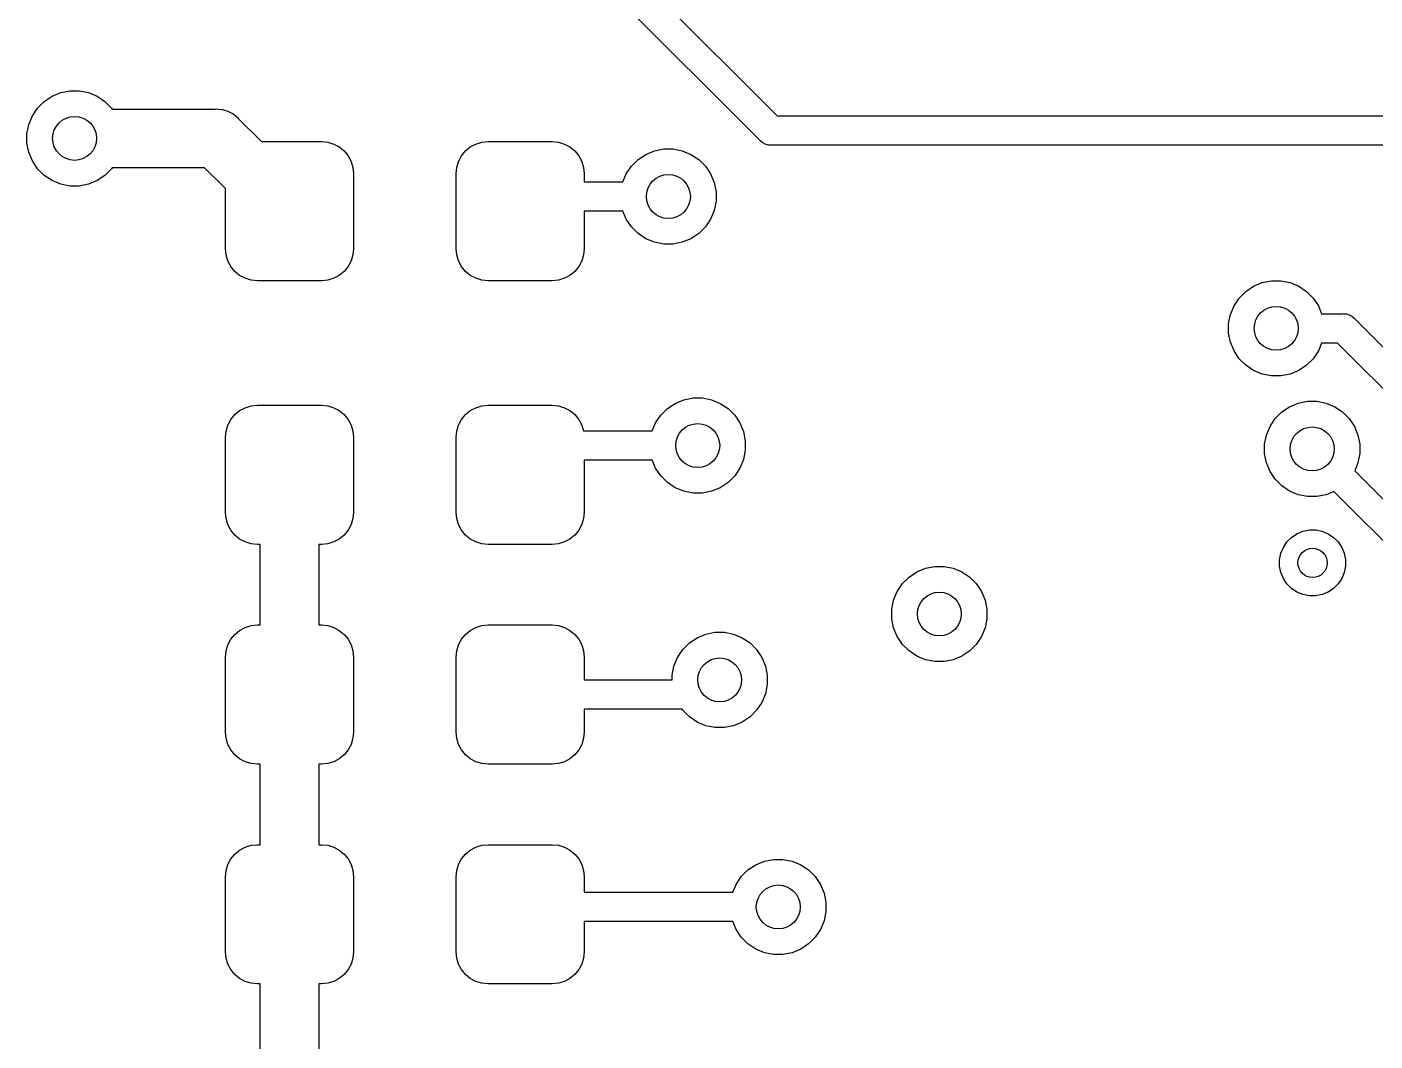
# Model space of a CAD drawing. Extents: x 1 to 84, y 1 to 137.
# Drawn here: x 3.42 to 12.62, y 66.53 to 73.46 of the extents above; entities that cross this region are included whole.
import ezdxf

# ---------------------------------------------------------------- set-up
doc = ezdxf.new("R2010")
doc.units = 0
doc.layers.add('BLACK', color=7, linetype='CONTINUOUS')

msp = doc.modelspace()

# ---------------------------------------------------------------- linework, layer by layer
at = {"layer": 'BLACK', "linetype": 'CONTINUOUS'}
for p, q in [((7.00601, 74.3854), (8.54142, 72.85)), ((8.42582, 72.6828), (6.8904, 74.2182)), ((3.59104, 72.9849), (3.65019, 73.0094)), ((3.65019, 73.0094), (3.71298, 73.0218)), ((3.71298, 73.0218), (3.777, 73.0218)), ((3.777, 73.0218), (3.83979, 73.0094)), ((3.83979, 73.0094), (3.89893, 72.9849)), ((3.45698, 72.8508), (3.49255, 72.904)), ((3.49255, 72.904), (3.53781, 72.9493)), ((3.53781, 72.9493), (3.59104, 72.9849)), ((3.89893, 72.9849), (3.95217, 72.9493)), ((3.95217, 72.9493), (3.99743, 72.904)), ((3.99743, 72.904), (4.00223, 72.8968)), ((3.43248, 72.7916), (3.45698, 72.8508)), ((4.00223, 72.8968), (4.70585, 72.8968)), ((4.70585, 72.8968), (4.71566, 72.8978)), ((4.71566, 72.8978), (4.72547, 72.8968)), ((4.72547, 72.8968), (4.72548, 72.8968)), ((4.72548, 72.8968), (4.75487, 72.8939)), ((4.75487, 72.8939), (4.79257, 72.8825)), ((4.79257, 72.8825), (4.82731, 72.8639)), ((4.82731, 72.8639), (4.85776, 72.8389)), ((4.85776, 72.8389), (4.86402, 72.8313)), ((4.86402, 72.8313), (5.02034, 72.675)), ((8.54142, 72.85), (18.3953, 72.85)), ((3.41999, 72.7289), (3.43248, 72.7916)), ((3.41999, 72.6648), (3.41999, 72.7289)), ((3.43248, 72.602), (3.41999, 72.6648)), ((5.02034, 72.675), (5.43125, 72.675)), ((5.43125, 72.675), (5.47393, 72.6708)), ((5.47393, 72.6708), (5.51496, 72.6583)), ((5.51496, 72.6583), (5.55278, 72.6381)), ((5.55278, 72.6381), (5.58593, 72.6109)), ((6.41407, 72.6109), (6.44722, 72.6381)), ((6.44722, 72.6381), (6.48504, 72.6583)), ((6.48504, 72.6583), (6.52607, 72.6708)), ((6.52607, 72.6708), (6.56875, 72.675)), ((6.56875, 72.675), (7.00625, 72.675)), ((7.00625, 72.675), (7.04893, 72.6708)), ((7.04893, 72.6708), (7.08996, 72.6583)), ((7.08996, 72.6583), (7.12778, 72.6381)), ((7.12778, 72.6381), (7.16093, 72.6109)), ((8.42895, 72.6789), (8.42582, 72.6828)), ((8.44417, 72.6665), (8.42895, 72.6789)), ((8.46155, 72.6572), (8.44417, 72.6665)), ((8.47468, 72.6532), (8.46155, 72.6572)), ((8.4804, 72.6514), (8.47468, 72.6532)), ((8.4824, 72.6512), (8.4804, 72.6514)), ((8.4951, 72.65), (8.4824, 72.6512)), ((8.5, 72.6495), (8.4951, 72.65)), ((8.4951, 72.65), (8.4951, 72.65)), ((8.50489, 72.65), (8.5, 72.6495)), ((18.3588, 72.65), (8.50489, 72.65)), ((3.45698, 72.5429), (3.43248, 72.602)), ((3.49255, 72.4897), (3.45698, 72.5429)), ((5.58593, 72.6109), (5.61313, 72.5778)), ((5.61313, 72.5778), (5.63335, 72.54)), ((5.63335, 72.54), (5.6458, 72.4989)), ((6.3542, 72.4989), (6.36665, 72.54)), ((6.36665, 72.54), (6.38687, 72.5778)), ((6.38687, 72.5778), (6.41407, 72.6109)), ((7.16093, 72.6109), (7.18813, 72.5778)), ((7.18813, 72.5778), (7.20835, 72.54)), ((7.20835, 72.54), (7.2208, 72.4989)), ((7.54756, 72.5072), (7.59282, 72.5524)), ((7.59282, 72.5524), (7.64605, 72.588)), ((7.64605, 72.588), (7.7052, 72.6125)), ((7.7052, 72.6125), (7.76799, 72.625)), ((7.76799, 72.625), (7.83201, 72.625)), ((7.83201, 72.625), (7.8948, 72.6125)), ((7.8948, 72.6125), (7.95395, 72.588)), ((7.95395, 72.588), (8.00718, 72.5524)), ((8.00718, 72.5524), (8.05244, 72.5072)), ((3.53781, 72.4444), (3.49255, 72.4897)), ((3.59104, 72.4088), (3.53781, 72.4444)), ((3.95217, 72.4444), (3.89893, 72.4088)), ((3.99743, 72.4897), (3.95217, 72.4444)), ((4.00223, 72.4968), (3.99743, 72.4897)), ((4.63282, 72.4968), (4.00223, 72.4968)), ((4.775, 72.3547), (4.63282, 72.4968)), ((5.6458, 72.4989), (5.65, 72.4562)), ((5.65, 72.4562), (5.65, 71.9437)), ((6.35, 72.4562), (6.3542, 72.4989)), ((6.35, 71.9437), (6.35, 72.4562)), ((7.2208, 72.4989), (7.225, 72.4562)), ((7.225, 72.4562), (7.225, 72.4)), ((7.48964, 72.4), (7.51199, 72.4539)), ((7.51199, 72.4539), (7.54756, 72.5072)), ((8.05244, 72.5072), (8.08801, 72.4539)), ((8.08801, 72.4539), (8.11251, 72.3948)), ((3.65019, 72.3843), (3.59104, 72.4088)), ((3.71298, 72.3718), (3.65019, 72.3843)), ((3.777, 72.3718), (3.71298, 72.3718)), ((3.83979, 72.3843), (3.777, 72.3718)), ((3.89893, 72.4088), (3.83979, 72.3843)), ((4.775, 71.9437), (4.775, 72.3547)), ((7.225, 72.4), (7.48964, 72.4)), ((8.11251, 72.3948), (8.125, 72.332)), ((8.125, 72.268), (8.11251, 72.2052)), ((8.125, 72.332), (8.125, 72.268)), ((7.48964, 72.2), (7.225, 72.2)), ((7.225, 72.2), (7.225, 71.9437)), ((7.51199, 72.1461), (7.48964, 72.2)), ((8.11251, 72.2052), (8.08801, 72.1461)), ((7.54756, 72.0928), (7.51199, 72.1461)), ((7.59282, 72.0476), (7.54756, 72.0928)), ((8.05244, 72.0928), (8.00718, 72.0476)), ((8.08801, 72.1461), (8.05244, 72.0928)), ((7.64605, 72.012), (7.59282, 72.0476)), ((7.7052, 71.9875), (7.64605, 72.012)), ((7.76799, 71.975), (7.7052, 71.9875)), ((7.8948, 71.9875), (7.83201, 71.975)), ((7.95395, 72.012), (7.8948, 71.9875)), ((8.00718, 72.0476), (7.95395, 72.012)), ((4.7792, 71.9011), (4.775, 71.9437)), ((4.79165, 71.86), (4.7792, 71.9011)), ((5.6458, 71.9011), (5.63335, 71.86)), ((5.65, 71.9437), (5.6458, 71.9011)), ((6.3542, 71.9011), (6.35, 71.9437)), ((6.36665, 71.86), (6.3542, 71.9011)), ((7.2208, 71.9011), (7.20835, 71.86)), ((7.225, 71.9437), (7.2208, 71.9011)), ((7.83201, 71.975), (7.76799, 71.975)), ((4.81187, 71.8222), (4.79165, 71.86)), ((4.83907, 71.7891), (4.81187, 71.8222)), ((5.61313, 71.8222), (5.58593, 71.7891)), ((5.63335, 71.86), (5.61313, 71.8222)), ((6.38687, 71.8222), (6.36665, 71.86)), ((6.41407, 71.7891), (6.38687, 71.8222)), ((7.18813, 71.8222), (7.16093, 71.7891)), ((7.20835, 71.86), (7.18813, 71.8222)), ((4.87222, 71.7619), (4.83907, 71.7891)), ((4.91004, 71.7417), (4.87222, 71.7619)), ((4.95107, 71.7292), (4.91004, 71.7417)), ((4.99375, 71.725), (4.95107, 71.7292)), ((5.43125, 71.725), (4.99375, 71.725)), ((5.47393, 71.7292), (5.43125, 71.725)), ((5.51496, 71.7417), (5.47393, 71.7292)), ((5.55278, 71.7619), (5.51496, 71.7417)), ((5.58593, 71.7891), (5.55278, 71.7619)), ((6.44722, 71.7619), (6.41407, 71.7891)), ((6.48504, 71.7417), (6.44722, 71.7619)), ((6.52607, 71.7292), (6.48504, 71.7417)), ((6.56875, 71.725), (6.52607, 71.7292)), ((7.00625, 71.725), (6.56875, 71.725)), ((7.04893, 71.7292), (7.00625, 71.725)), ((7.08996, 71.7417), (7.04893, 71.7292)), ((7.12778, 71.7619), (7.08996, 71.7417)), ((7.16093, 71.7891), (7.12778, 71.7619)), ((11.7961, 71.688), (11.8552, 71.7125)), ((11.8552, 71.7125), (11.918, 71.725)), ((11.918, 71.725), (11.982, 71.725)), ((11.982, 71.725), (12.0448, 71.7125)), ((12.0448, 71.7125), (12.1039, 71.688)), ((11.6976, 71.6072), (11.7428, 71.6524)), ((11.7428, 71.6524), (11.7961, 71.688)), ((12.1039, 71.688), (12.1572, 71.6524)), ((12.1572, 71.6524), (12.2024, 71.6072)), ((11.6375, 71.4948), (11.662, 71.5539)), ((11.662, 71.5539), (11.6976, 71.6072)), ((12.2024, 71.6072), (12.238, 71.5539)), ((12.238, 71.5539), (12.2604, 71.5)), ((11.625, 71.432), (11.6375, 71.4948)), ((11.625, 71.368), (11.625, 71.432)), ((12.2604, 71.5), (12.4047, 71.5)), ((12.4047, 71.5), (12.4096, 71.5005)), ((12.4096, 71.5005), (12.4145, 71.5)), ((12.4145, 71.5), (12.4145, 71.5)), ((12.4145, 71.5), (12.4292, 71.4986)), ((12.4292, 71.4986), (12.4481, 71.4928)), ((12.4481, 71.4928), (12.4654, 71.4835)), ((12.4654, 71.4835), (12.4807, 71.4711)), ((12.4807, 71.4711), (12.4838, 71.4672)), ((12.4838, 71.4672), (15.667, 68.284)), ((11.6375, 71.3052), (11.625, 71.368)), ((11.662, 71.2461), (11.6375, 71.3052)), ((11.6976, 71.1928), (11.662, 71.2461)), ((12.238, 71.2461), (12.2024, 71.1928)), ((12.2604, 71.3), (12.238, 71.2461)), ((12.3682, 71.3), (12.2604, 71.3)), ((15.4998, 68.1684), (12.3682, 71.3)), ((11.7428, 71.1476), (11.6976, 71.1928)), ((12.2024, 71.1928), (12.1572, 71.1476)), ((11.7961, 71.112), (11.7428, 71.1476)), ((11.8552, 71.0875), (11.7961, 71.112)), ((11.918, 71.075), (11.8552, 71.0875)), ((11.982, 71.075), (11.918, 71.075)), ((12.0448, 71.0875), (11.982, 71.075)), ((12.1039, 71.112), (12.0448, 71.0875)), ((12.1572, 71.1476), (12.1039, 71.112)), ((7.79282, 70.8524), (7.84605, 70.888)), ((7.84605, 70.888), (7.9052, 70.9125)), ((7.9052, 70.9125), (7.96799, 70.925)), ((7.96799, 70.925), (8.03201, 70.925)), ((8.03201, 70.925), (8.0948, 70.9125)), ((8.0948, 70.9125), (8.15395, 70.888)), ((8.15395, 70.888), (8.20718, 70.8524)), ((12.0417, 70.865), (12.1009, 70.8895)), ((12.1009, 70.8895), (12.1637, 70.902)), ((12.1637, 70.902), (12.2277, 70.902)), ((12.2277, 70.902), (12.2905, 70.8895)), ((12.2905, 70.8895), (12.3496, 70.865)), ((4.81187, 70.7778), (4.83907, 70.8109)), ((4.83907, 70.8109), (4.87222, 70.8381)), ((4.87222, 70.8381), (4.91004, 70.8583)), ((4.91004, 70.8583), (4.95107, 70.8708)), ((4.95107, 70.8708), (4.99375, 70.875)), ((4.99375, 70.875), (5.43125, 70.875)), ((5.43125, 70.875), (5.47393, 70.8708)), ((5.47393, 70.8708), (5.51496, 70.8583)), ((5.51496, 70.8583), (5.55278, 70.8381)), ((5.55278, 70.8381), (5.58593, 70.8109)), ((5.58593, 70.8109), (5.61313, 70.7778)), ((6.38687, 70.7778), (6.41407, 70.8109)), ((6.41407, 70.8109), (6.44722, 70.8381)), ((6.44722, 70.8381), (6.48504, 70.8583)), ((6.48504, 70.8583), (6.52607, 70.8708)), ((6.52607, 70.8708), (6.56875, 70.875)), ((6.56875, 70.875), (7.00625, 70.875)), ((7.00625, 70.875), (7.04893, 70.8708)), ((7.04893, 70.8708), (7.08996, 70.8583)), ((7.08996, 70.8583), (7.12778, 70.8381)), ((7.12778, 70.8381), (7.16093, 70.8109)), ((7.16093, 70.8109), (7.18813, 70.7778)), ((7.71199, 70.7539), (7.74756, 70.8072)), ((7.74756, 70.8072), (7.79282, 70.8524)), ((8.20718, 70.8524), (8.25244, 70.8072)), ((8.25244, 70.8072), (8.28801, 70.7539)), ((11.9432, 70.7842), (11.9885, 70.8294)), ((11.9885, 70.8294), (12.0417, 70.865)), ((12.3496, 70.865), (12.4029, 70.8294)), ((12.4029, 70.8294), (12.4481, 70.7842)), ((4.775, 70.6562), (4.7792, 70.6989)), ((4.7792, 70.6989), (4.79165, 70.74)), ((4.79165, 70.74), (4.81187, 70.7778)), ((5.61313, 70.7778), (5.63335, 70.74)), ((5.63335, 70.74), (5.6458, 70.6989)), ((5.6458, 70.6989), (5.65, 70.6562)), ((6.35, 70.6562), (6.3542, 70.6989)), ((6.3542, 70.6989), (6.36665, 70.74)), ((6.36665, 70.74), (6.38687, 70.7778)), ((7.18813, 70.7778), (7.20835, 70.74)), ((7.20835, 70.74), (7.22047, 70.7)), ((7.22047, 70.7), (7.68964, 70.7)), ((7.68964, 70.7), (7.71199, 70.7539)), ((8.28801, 70.7539), (8.31251, 70.6948)), ((8.31251, 70.6948), (8.325, 70.632)), ((11.8832, 70.6718), (11.9077, 70.7309)), ((11.9077, 70.7309), (11.9432, 70.7842)), ((12.4481, 70.7842), (12.4837, 70.7309)), ((12.4837, 70.7309), (12.5082, 70.6718)), ((4.775, 70.1437), (4.775, 70.6562)), ((5.65, 70.6562), (5.65, 70.1437)), ((6.35, 70.1437), (6.35, 70.6562)), ((8.325, 70.632), (8.325, 70.568)), ((11.8707, 70.609), (11.8832, 70.6718)), ((11.8707, 70.545), (11.8707, 70.609)), ((12.5082, 70.6718), (12.5207, 70.609)), ((12.5207, 70.609), (12.5207, 70.545)), ((8.325, 70.568), (8.31251, 70.5052)), ((11.8832, 70.4822), (11.8707, 70.545)), ((12.5207, 70.545), (12.5082, 70.4822)), ((7.68964, 70.5), (7.225, 70.5)), ((7.225, 70.5), (7.225, 70.1437)), ((7.71199, 70.4461), (7.68964, 70.5)), ((7.74756, 70.3928), (7.71199, 70.4461)), ((8.28801, 70.4461), (8.25244, 70.3928)), ((8.31251, 70.5052), (8.28801, 70.4461)), ((11.9077, 70.4231), (11.8832, 70.4822)), ((11.9432, 70.3698), (11.9077, 70.4231)), ((12.5082, 70.4822), (12.4858, 70.4282)), ((12.4858, 70.4282), (15.337, 67.5771)), ((7.79282, 70.3476), (7.74756, 70.3928)), ((7.84605, 70.312), (7.79282, 70.3476)), ((8.20718, 70.3476), (8.15395, 70.312)), ((8.25244, 70.3928), (8.20718, 70.3476)), ((11.9885, 70.3246), (11.9432, 70.3698)), ((7.9052, 70.2875), (7.84605, 70.312)), ((7.96799, 70.275), (7.9052, 70.2875)), ((8.03201, 70.275), (7.96799, 70.275)), ((8.0948, 70.2875), (8.03201, 70.275)), ((8.15395, 70.312), (8.0948, 70.2875)), ((12.0417, 70.289), (11.9885, 70.3246)), ((12.1009, 70.2645), (12.0417, 70.289)), ((12.1637, 70.252), (12.1009, 70.2645)), ((12.2277, 70.252), (12.1637, 70.252)), ((12.2905, 70.2645), (12.2277, 70.252)), ((12.3444, 70.2868), (12.2905, 70.2645)), ((15.1698, 67.4615), (12.3444, 70.2868)), ((4.7792, 70.1011), (4.775, 70.1437)), ((5.65, 70.1437), (5.6458, 70.1011)), ((6.3542, 70.1011), (6.35, 70.1437)), ((7.225, 70.1437), (7.2208, 70.1011)), ((4.79165, 70.06), (4.7792, 70.1011)), ((4.81187, 70.0222), (4.79165, 70.06)), ((5.63335, 70.06), (5.61313, 70.0222)), ((5.6458, 70.1011), (5.63335, 70.06)), ((6.36665, 70.06), (6.3542, 70.1011)), ((6.38687, 70.0222), (6.36665, 70.06)), ((7.20835, 70.06), (7.18813, 70.0222)), ((7.2208, 70.1011), (7.20835, 70.06)), ((4.83907, 69.9891), (4.81187, 70.0222)), ((4.87222, 69.9619), (4.83907, 69.9891)), ((4.91004, 69.9417), (4.87222, 69.9619)), ((5.55278, 69.9619), (5.51496, 69.9417)), ((5.58593, 69.9891), (5.55278, 69.9619)), ((5.61313, 70.0222), (5.58593, 69.9891)), ((6.41407, 69.9891), (6.38687, 70.0222)), ((6.44722, 69.9619), (6.41407, 69.9891)), ((6.48504, 69.9417), (6.44722, 69.9619)), ((7.12778, 69.9619), (7.08996, 69.9417)), ((7.16093, 69.9891), (7.12778, 69.9619)), ((7.18813, 70.0222), (7.16093, 69.9891)), ((12.0237, 69.9419), (12.055, 69.9732)), ((12.055, 69.9732), (12.0919, 69.9979)), ((12.0919, 69.9979), (12.1328, 70.0148)), ((12.1328, 70.0148), (12.1763, 70.0235)), ((12.1763, 70.0235), (12.2206, 70.0235)), ((12.2206, 70.0235), (12.2641, 70.0148)), ((12.2641, 70.0148), (12.305, 69.9979)), ((12.305, 69.9979), (12.3419, 69.9732)), ((12.3419, 69.9732), (12.3732, 69.9419)), ((4.95107, 69.9292), (4.91004, 69.9417)), ((4.99375, 69.925), (4.95107, 69.9292)), ((5.0125, 69.925), (4.99375, 69.925)), ((5.0125, 69.375), (5.0125, 69.925)), ((5.43125, 69.925), (5.4125, 69.925)), ((5.4125, 69.925), (5.4125, 69.375)), ((5.47393, 69.9292), (5.43125, 69.925)), ((5.51496, 69.9417), (5.47393, 69.9292)), ((6.52607, 69.9292), (6.48504, 69.9417)), ((6.56875, 69.925), (6.52607, 69.9292)), ((7.00625, 69.925), (6.56875, 69.925)), ((7.04893, 69.9292), (7.00625, 69.925)), ((7.08996, 69.9417), (7.04893, 69.9292)), ((11.9821, 69.8641), (11.999, 69.905)), ((11.999, 69.905), (12.0237, 69.9419)), ((12.3732, 69.9419), (12.3978, 69.905)), ((12.3978, 69.905), (12.4148, 69.8641)), ((9.5552, 69.7625), (9.61799, 69.775)), ((9.61799, 69.775), (9.68201, 69.775)), ((9.68201, 69.775), (9.7448, 69.7625)), ((11.9734, 69.8206), (11.9821, 69.8641)), ((11.9734, 69.7763), (11.9734, 69.8206)), ((11.9821, 69.7328), (11.9734, 69.7763)), ((12.4148, 69.8641), (12.4234, 69.8206)), ((12.4234, 69.7763), (12.4148, 69.7328)), ((12.4234, 69.8206), (12.4234, 69.7763)), ((9.39756, 69.6572), (9.44282, 69.7024)), ((9.44282, 69.7024), (9.49606, 69.738)), ((9.49606, 69.738), (9.5552, 69.7625)), ((9.7448, 69.7625), (9.80394, 69.738)), ((9.80394, 69.738), (9.85718, 69.7024)), ((9.85718, 69.7024), (9.90244, 69.6572)), ((11.999, 69.6919), (11.9821, 69.7328)), ((12.0237, 69.655), (11.999, 69.6919)), ((12.3978, 69.6919), (12.3732, 69.655)), ((12.4148, 69.7328), (12.3978, 69.6919)), ((9.33749, 69.5448), (9.36199, 69.6039)), ((9.36199, 69.6039), (9.39756, 69.6572)), ((9.90244, 69.6572), (9.93801, 69.6039)), ((9.93801, 69.6039), (9.96251, 69.5448)), ((12.055, 69.6237), (12.0237, 69.655)), ((12.0919, 69.5991), (12.055, 69.6237)), ((12.1328, 69.5821), (12.0919, 69.5991)), ((12.305, 69.5991), (12.2641, 69.5821)), ((12.3419, 69.6237), (12.305, 69.5991)), ((12.3732, 69.655), (12.3419, 69.6237)), ((9.325, 69.482), (9.33749, 69.5448)), ((9.96251, 69.5448), (9.975, 69.482)), ((12.1763, 69.5735), (12.1328, 69.5821)), ((12.2206, 69.5735), (12.1763, 69.5735)), ((12.2641, 69.5821), (12.2206, 69.5735)), ((9.325, 69.418), (9.325, 69.482)), ((9.33749, 69.3552), (9.325, 69.418)), ((9.975, 69.418), (9.96251, 69.3552)), ((9.975, 69.482), (9.975, 69.418)), ((4.83907, 69.3109), (4.87222, 69.3381)), ((4.87222, 69.3381), (4.91004, 69.3583)), ((4.91004, 69.3583), (4.95107, 69.3708)), ((4.95107, 69.3708), (4.99375, 69.375)), ((4.99375, 69.375), (5.0125, 69.375)), ((5.4125, 69.375), (5.43125, 69.375)), ((5.43125, 69.375), (5.47393, 69.3708)), ((5.47393, 69.3708), (5.51496, 69.3583)), ((5.51496, 69.3583), (5.55278, 69.3381)), ((5.55278, 69.3381), (5.58593, 69.3109)), ((6.41407, 69.3109), (6.44722, 69.3381)), ((6.44722, 69.3381), (6.48504, 69.3583)), ((6.48504, 69.3583), (6.52607, 69.3708)), ((6.52607, 69.3708), (6.56875, 69.375)), ((6.56875, 69.375), (7.00625, 69.375)), ((7.00625, 69.375), (7.04893, 69.3708)), ((7.04893, 69.3708), (7.08996, 69.3583)), ((7.08996, 69.3583), (7.12778, 69.3381)), ((7.12778, 69.3381), (7.16093, 69.3109)), ((8.0552, 69.3125), (8.11799, 69.325)), ((8.11799, 69.325), (8.18201, 69.325)), ((8.18201, 69.325), (8.2448, 69.3125)), ((9.36199, 69.2961), (9.33749, 69.3552)), ((9.96251, 69.3552), (9.93801, 69.2961)), ((4.7792, 69.1989), (4.79165, 69.24)), ((4.79165, 69.24), (4.81187, 69.2778)), ((4.81187, 69.2778), (4.83907, 69.3109)), ((5.58593, 69.3109), (5.61313, 69.2778)), ((5.61313, 69.2778), (5.63335, 69.24)), ((5.63335, 69.24), (5.6458, 69.1989)), ((6.3542, 69.1989), (6.36665, 69.24)), ((6.36665, 69.24), (6.38687, 69.2778)), ((6.38687, 69.2778), (6.41407, 69.3109)), ((7.16093, 69.3109), (7.18813, 69.2778)), ((7.18813, 69.2778), (7.20835, 69.24)), ((7.20835, 69.24), (7.2208, 69.1989)), ((7.89756, 69.2072), (7.94282, 69.2524)), ((7.94282, 69.2524), (7.99605, 69.288)), ((7.99605, 69.288), (8.0552, 69.3125)), ((8.2448, 69.3125), (8.30394, 69.288)), ((8.30394, 69.288), (8.35718, 69.2524)), ((8.35718, 69.2524), (8.40244, 69.2072)), ((9.39756, 69.2428), (9.36199, 69.2961)), ((9.44282, 69.1976), (9.39756, 69.2428)), ((9.90244, 69.2428), (9.85718, 69.1976)), ((9.93801, 69.2961), (9.90244, 69.2428)), ((4.775, 69.1562), (4.7792, 69.1989)), ((4.775, 68.6437), (4.775, 69.1562)), ((5.6458, 69.1989), (5.65, 69.1562)), ((5.65, 69.1562), (5.65, 68.6437)), ((6.35, 69.1562), (6.3542, 69.1989)), ((6.35, 68.6437), (6.35, 69.1562)), ((7.2208, 69.1989), (7.225, 69.1562)), ((7.225, 69.1562), (7.225, 69)), ((7.83749, 69.0948), (7.86199, 69.1539)), ((7.86199, 69.1539), (7.89756, 69.2072)), ((8.40244, 69.2072), (8.43801, 69.1539)), ((8.43801, 69.1539), (8.46251, 69.0948)), ((9.49606, 69.162), (9.44282, 69.1976)), ((9.5552, 69.1375), (9.49606, 69.162)), ((9.61799, 69.125), (9.5552, 69.1375)), ((9.7448, 69.1375), (9.68201, 69.125)), ((9.80394, 69.162), (9.7448, 69.1375)), ((9.85718, 69.1976), (9.80394, 69.162)), ((7.825, 69.032), (7.83749, 69.0948)), ((8.46251, 69.0948), (8.475, 69.032)), ((9.68201, 69.125), (9.61799, 69.125)), ((7.225, 69), (7.825, 69)), ((7.825, 69), (7.825, 69.032)), ((8.475, 68.968), (8.46251, 68.9052)), ((8.475, 69.032), (8.475, 68.968)), ((8.46251, 68.9052), (8.43801, 68.8461)), ((7.89276, 68.8), (7.225, 68.8)), ((7.225, 68.8), (7.225, 68.6437)), ((7.89756, 68.7928), (7.89276, 68.8)), ((7.94282, 68.7476), (7.89756, 68.7928)), ((8.40244, 68.7928), (8.35718, 68.7476)), ((8.43801, 68.8461), (8.40244, 68.7928)), ((7.99605, 68.712), (7.94282, 68.7476)), ((8.0552, 68.6875), (7.99605, 68.712)), ((8.11799, 68.675), (8.0552, 68.6875)), ((8.18201, 68.675), (8.11799, 68.675)), ((8.2448, 68.6875), (8.18201, 68.675)), ((8.30394, 68.712), (8.2448, 68.6875)), ((8.35718, 68.7476), (8.30394, 68.712)), ((4.7792, 68.6011), (4.775, 68.6437)), ((4.79165, 68.56), (4.7792, 68.6011)), ((5.6458, 68.6011), (5.63335, 68.56)), ((5.65, 68.6437), (5.6458, 68.6011)), ((6.3542, 68.6011), (6.35, 68.6437)), ((6.36665, 68.56), (6.3542, 68.6011)), ((7.2208, 68.6011), (7.20835, 68.56)), ((7.225, 68.6437), (7.2208, 68.6011)), ((4.81187, 68.5222), (4.79165, 68.56)), ((4.83907, 68.4891), (4.81187, 68.5222)), ((4.87222, 68.4619), (4.83907, 68.4891)), ((5.58593, 68.4891), (5.55278, 68.4619)), ((5.61313, 68.5222), (5.58593, 68.4891)), ((5.63335, 68.56), (5.61313, 68.5222)), ((6.38687, 68.5222), (6.36665, 68.56)), ((6.41407, 68.4891), (6.38687, 68.5222)), ((6.44722, 68.4619), (6.41407, 68.4891)), ((7.16093, 68.4891), (7.12778, 68.4619)), ((7.18813, 68.5222), (7.16093, 68.4891)), ((7.20835, 68.56), (7.18813, 68.5222)), ((4.91004, 68.4417), (4.87222, 68.4619)), ((4.95107, 68.4292), (4.91004, 68.4417)), ((4.99375, 68.425), (4.95107, 68.4292)), ((5.0125, 68.425), (4.99375, 68.425)), ((5.0125, 67.875), (5.0125, 68.425)), ((5.43125, 68.425), (5.4125, 68.425)), ((5.4125, 68.425), (5.4125, 67.875)), ((5.47393, 68.4292), (5.43125, 68.425)), ((5.51496, 68.4417), (5.47393, 68.4292)), ((5.55278, 68.4619), (5.51496, 68.4417)), ((6.48504, 68.4417), (6.44722, 68.4619)), ((6.52607, 68.4292), (6.48504, 68.4417)), ((6.56875, 68.425), (6.52607, 68.4292)), ((7.00625, 68.425), (6.56875, 68.425)), ((7.04893, 68.4292), (7.00625, 68.425)), ((7.08996, 68.4417), (7.04893, 68.4292)), ((7.12778, 68.4619), (7.08996, 68.4417)), ((4.87222, 67.8381), (4.91004, 67.8583)), ((4.91004, 67.8583), (4.95107, 67.8708)), ((4.95107, 67.8708), (4.99375, 67.875)), ((4.99375, 67.875), (5.0125, 67.875)), ((5.4125, 67.875), (5.43125, 67.875)), ((5.43125, 67.875), (5.47393, 67.8708)), ((5.47393, 67.8708), (5.51496, 67.8583)), ((5.51496, 67.8583), (5.55278, 67.8381)), ((6.44722, 67.8381), (6.48504, 67.8583)), ((6.48504, 67.8583), (6.52607, 67.8708)), ((6.52607, 67.8708), (6.56875, 67.875)), ((6.56875, 67.875), (7.00625, 67.875)), ((7.00625, 67.875), (7.04893, 67.8708)), ((7.04893, 67.8708), (7.08996, 67.8583)), ((7.08996, 67.8583), (7.12778, 67.8381)), ((4.79165, 67.74), (4.81187, 67.7778)), ((4.81187, 67.7778), (4.83907, 67.8109)), ((4.83907, 67.8109), (4.87222, 67.8381)), ((5.55278, 67.8381), (5.58593, 67.8109)), ((5.58593, 67.8109), (5.61313, 67.7778)), ((5.61313, 67.7778), (5.63335, 67.74)), ((6.36665, 67.74), (6.38687, 67.7778)), ((6.38687, 67.7778), (6.41407, 67.8109)), ((6.41407, 67.8109), (6.44722, 67.8381)), ((7.12778, 67.8381), (7.16093, 67.8109)), ((7.16093, 67.8109), (7.18813, 67.7778)), ((7.18813, 67.7778), (7.20835, 67.74)), ((8.39606, 67.738), (8.4552, 67.7625)), ((8.4552, 67.7625), (8.51799, 67.775)), ((8.51799, 67.775), (8.58201, 67.775)), ((8.58201, 67.775), (8.6448, 67.7625)), ((8.6448, 67.7625), (8.70394, 67.738)), ((4.775, 67.6562), (4.7792, 67.6989)), ((4.775, 67.1437), (4.775, 67.6562)), ((4.7792, 67.6989), (4.79165, 67.74)), ((5.63335, 67.74), (5.6458, 67.6989)), ((5.6458, 67.6989), (5.65, 67.6562)), ((5.65, 67.6562), (5.65, 67.1437)), ((6.35, 67.6562), (6.3542, 67.6989)), ((6.35, 67.1437), (6.35, 67.6562)), ((6.3542, 67.6989), (6.36665, 67.74)), ((7.20835, 67.74), (7.2208, 67.6989)), ((7.2208, 67.6989), (7.225, 67.6562)), ((7.225, 67.6562), (7.225, 67.55)), ((8.26199, 67.6039), (8.29756, 67.6572)), ((8.29756, 67.6572), (8.34282, 67.7024)), ((8.34282, 67.7024), (8.39606, 67.738)), ((8.70394, 67.738), (8.75718, 67.7024)), ((8.75718, 67.7024), (8.80244, 67.6572)), ((8.80244, 67.6572), (8.83801, 67.6039)), ((8.23964, 67.55), (8.26199, 67.6039)), ((8.83801, 67.6039), (8.86251, 67.5448)), ((7.225, 67.55), (8.23964, 67.55)), ((8.86251, 67.5448), (8.875, 67.482)), ((8.875, 67.482), (8.875, 67.418)), ((8.875, 67.418), (8.86251, 67.3552)), ((8.23964, 67.35), (7.225, 67.35)), ((7.225, 67.35), (7.225, 67.1437)), ((8.26199, 67.2961), (8.23964, 67.35)), ((8.29756, 67.2428), (8.26199, 67.2961)), ((8.83801, 67.2961), (8.80244, 67.2428)), ((8.86251, 67.3552), (8.83801, 67.2961)), ((8.34282, 67.1976), (8.29756, 67.2428)), ((8.39606, 67.162), (8.34282, 67.1976)), ((8.75718, 67.1976), (8.70394, 67.162)), ((8.80244, 67.2428), (8.75718, 67.1976)), ((4.7792, 67.1011), (4.775, 67.1437)), ((5.65, 67.1437), (5.6458, 67.1011)), ((6.3542, 67.1011), (6.35, 67.1437)), ((7.225, 67.1437), (7.2208, 67.1011)), ((8.4552, 67.1375), (8.39606, 67.162)), ((8.51799, 67.125), (8.4552, 67.1375)), ((8.58201, 67.125), (8.51799, 67.125)), ((8.6448, 67.1375), (8.58201, 67.125)), ((8.70394, 67.162), (8.6448, 67.1375)), ((4.79165, 67.06), (4.7792, 67.1011)), ((4.81187, 67.0222), (4.79165, 67.06)), ((4.83907, 66.9891), (4.81187, 67.0222)), ((5.61313, 67.0222), (5.58593, 66.9891)), ((5.63335, 67.06), (5.61313, 67.0222)), ((5.6458, 67.1011), (5.63335, 67.06)), ((6.36665, 67.06), (6.3542, 67.1011)), ((6.38687, 67.0222), (6.36665, 67.06)), ((6.41407, 66.9891), (6.38687, 67.0222)), ((7.18813, 67.0222), (7.16093, 66.9891)), ((7.20835, 67.06), (7.18813, 67.0222)), ((7.2208, 67.1011), (7.20835, 67.06)), ((4.87222, 66.9619), (4.83907, 66.9891)), ((4.91004, 66.9417), (4.87222, 66.9619)), ((4.95107, 66.9292), (4.91004, 66.9417)), ((4.99375, 66.925), (4.95107, 66.9292)), ((5.0125, 66.925), (4.99375, 66.925)), ((5.0125, 66.375), (5.0125, 66.925)), ((5.43125, 66.925), (5.4125, 66.925)), ((5.4125, 66.925), (5.4125, 66.375)), ((5.47393, 66.9292), (5.43125, 66.925)), ((5.51496, 66.9417), (5.47393, 66.9292)), ((5.55278, 66.9619), (5.51496, 66.9417)), ((5.58593, 66.9891), (5.55278, 66.9619)), ((6.44722, 66.9619), (6.41407, 66.9891)), ((6.48504, 66.9417), (6.44722, 66.9619)), ((6.52607, 66.9292), (6.48504, 66.9417)), ((6.56875, 66.925), (6.52607, 66.9292)), ((7.00625, 66.925), (6.56875, 66.925)), ((7.04893, 66.9292), (7.00625, 66.925)), ((7.08996, 66.9417), (7.04893, 66.9292)), ((7.12778, 66.9619), (7.08996, 66.9417)), ((7.16093, 66.9891), (7.12778, 66.9619))]:
    msp.add_line(p, q, dxfattribs=at)
at = {"layer": 'BLACK'}
for centre, radius in [((3.74499, 72.6968), 0.15), ((7.8, 72.3), 0.15), ((11.95, 71.4), 0.15), ((8, 70.6), 0.15), ((12.1957, 70.577), 0.15), ((12.1984, 69.7985), 0.1), ((9.65, 69.45), 0.15), ((8.15, 69), 0.15), ((8.55, 67.45), 0.15)]:
    msp.add_circle(centre, radius, dxfattribs=at)

doc.saveas('drawing.dxf')
